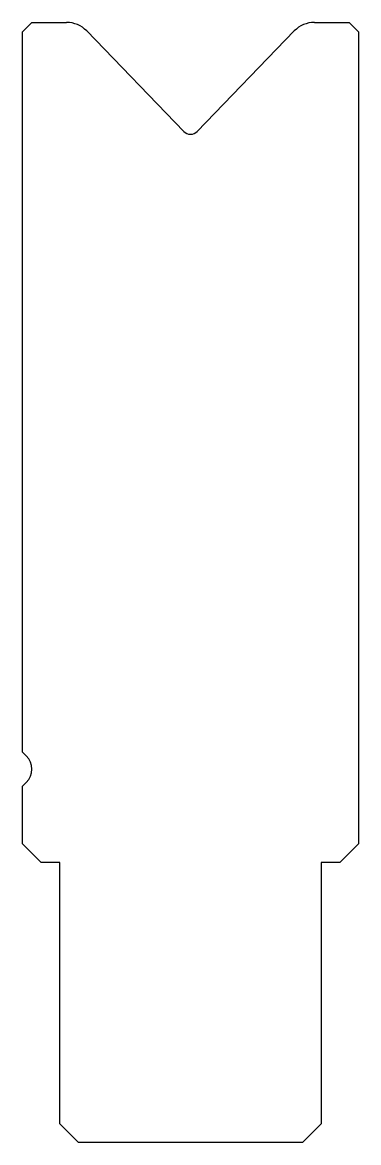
# Model space of a CAD drawing. Header units: metres. Extents: x -9 to 9, y 0 to 60.
import ezdxf

# ---------------------------------------------------------------- set-up
doc = ezdxf.new("R2010")
doc.units = ezdxf.units.M

msp = doc.modelspace()

# ---------------------------------------------------------------- linework, layer by layer
for p, q in [((-8.5, 60), (-9, 59.5)), ((-8.5, 60), (-6.636712, 60)), ((6.636712, 60), (8.5, 60)), ((9, 59.5), (8.5, 60)), ((-9, 20.914214), (-9, 59.5)), ((-5.557703, 59.541988), (-0.35967, 54.159267)), ((0.35967, 54.159267), (5.557703, 59.541988)), ((9, 59.5), (9, 16)), ((-9, 20.914214), (-8.792893, 20.707107)), ((-8.792893, 19.292893), (-9, 19.085786)), ((-9, 16), (-9, 19.085786)), ((-9, 16), (-8, 15)), ((8, 15), (9, 16)), ((-7, 15), (-8, 15)), ((-7, 1), (-7, 15)), ((7, 15), (7, 1)), ((8, 15), (7, 15)), ((-7, 1), (-6, 0)), ((6, 0), (7, 1)), ((6, 0), (-6, 0))]:
    msp.add_line(p, q)
for centre, radius, start, end in [((-6.636712, 58.5), 1.5, 44, 90), ((6.636712, 58.5), 1.5, 90, 136), ((0, 54.506596), 0.5, 224, 316), ((-9.5, 20), 1, 315, 45)]:
    msp.add_arc(centre, radius, start, end)

doc.saveas('drawing.dxf')
